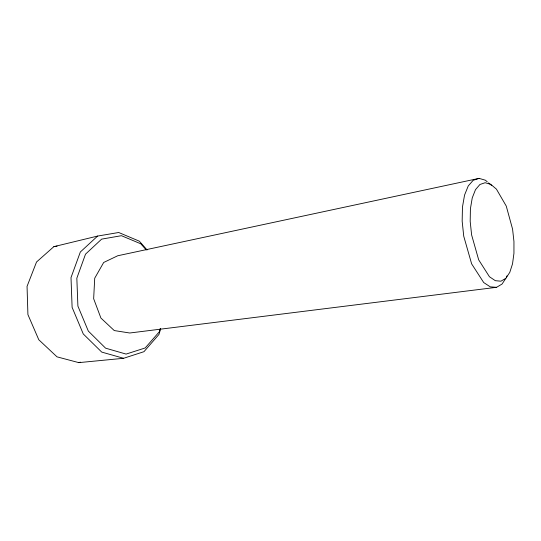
<?xml version="1.0" encoding="UTF-8"?>
<svg xmlns="http://www.w3.org/2000/svg" width="541" height="541" viewBox="0 0 541 541"><rect width="100%" height="100%" fill="white"/><g stroke="black" fill="none" stroke-linecap="round" stroke-linejoin="round"><path stroke-width="0.81" d="M160.264 328.63L159.318 331.775L145.184 347.964L126.087 354.085L105.583 348.161L88.325 331.085L77.904 306.111L76.836 278.196L85.519 254.155L101.64 239.129L121.434 235.693L140.795 243.802L146.219 249.908M160.663 328.806L158.959 334.446L143.947 351.691L123.619 358.291L78.81 362.632L57.021 356.85L38.79 339.755L27.916 314.598L27.05 286.378L36.531 262L53.857 246.662L97.603 236.065L118.709 232.502L139.308 241.164L147.091 249.935M506.437 277.438L506.951 275.863M97.603 236.065L80.338 252.005L71.006 277.587L72.109 307.349L83.267 333.959L101.728 352.09L123.619 358.291M487.265 181.803L485.365 180.207L479.069 178.368L117.728 255.758L103.683 262.473L94.722 278.202L93.654 298.713L100.903 318.04L114.259 330.565L129.752 332.999L496.55 287.318L502.041 284.066L509.784 272.373L512.53 263.846L513.943 253.33L513.95 241.529L512.577 229.147L506.261 206.08L496.422 189.127L490.755 184.332L485.121 182.723L479.908 184.501L475.498 189.654L472.239 197.918L470.413 208.772L470.19 221.418L471.617 234.929L478.684 259.849L489.443 276.735L495.333 280.691L500.919 281.185L505.842 278.311M479.069 178.368L473.219 180.281L468.242 185.948L464.55 195.085L462.454 207.108L462.163 221.168L463.732 236.187L471.644 263.88L483.708 282.551L490.302 286.858L496.55 287.318M78.81 362.632L80.379 362.139M53.857 246.662L57.103 246.101M488.53 182.872L491.688 185.536"/></g></svg>
